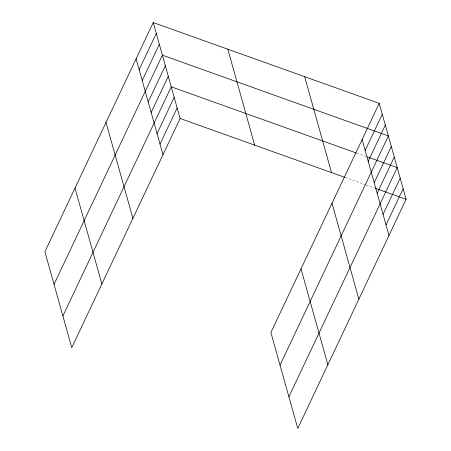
<?xml version="1.0" encoding="UTF-8"?>
<svg xmlns="http://www.w3.org/2000/svg" width="451" height="451" viewBox="0 0 451 451"><rect width="100%" height="100%" fill="white"/><g stroke="black" fill="none" stroke-linecap="round" stroke-linejoin="round"><path stroke-width="0.34" stroke-dasharray="2.25 1.69" d="M356.668 153.109L365.829 156.384M345.252 177.519L365.535 184.763M366.189 185L374.691 188.039"/><path stroke-width="0.68" d="M153.244 22.55L44.908 251.737L71.765 347.665L180.101 118.478L153.244 22.55L379.235 103.335L406.092 199.263L297.756 428.45L270.899 332.522L379.235 103.335M139.167 69.64L156.288 33.425M142.212 80.515L159.333 44.294M54.041 284.35L162.377 55.169L388.367 135.948L280.032 365.135M148.21 101.937L165.331 65.716M151.164 112.491L168.285 76.27M62.903 316.01L171.239 86.823L356.014 152.878M157.072 133.592L174.193 97.377M160.026 144.145L177.147 107.93M365.158 150.425L382.279 114.204M368.202 161.3L385.323 125.079M374.2 182.723L391.321 146.502M377.154 193.276L394.275 157.055M288.894 396.795L397.23 167.609L367.137 156.852M383.062 214.377L400.184 178.162M386.017 224.931L403.138 188.71M180.101 118.478L344.598 177.282M375.345 188.276L406.092 199.263M362.114 139.551L388.971 235.484M304.656 76.676L331.513 172.603M332.015 203.232L358.872 299.16M301.003 268.841L327.86 364.769M227.823 49.21L254.68 145.137M136.123 58.771L162.98 154.699M106.024 122.446L132.882 218.38M75.007 188.056L101.864 283.983"/></g></svg>
